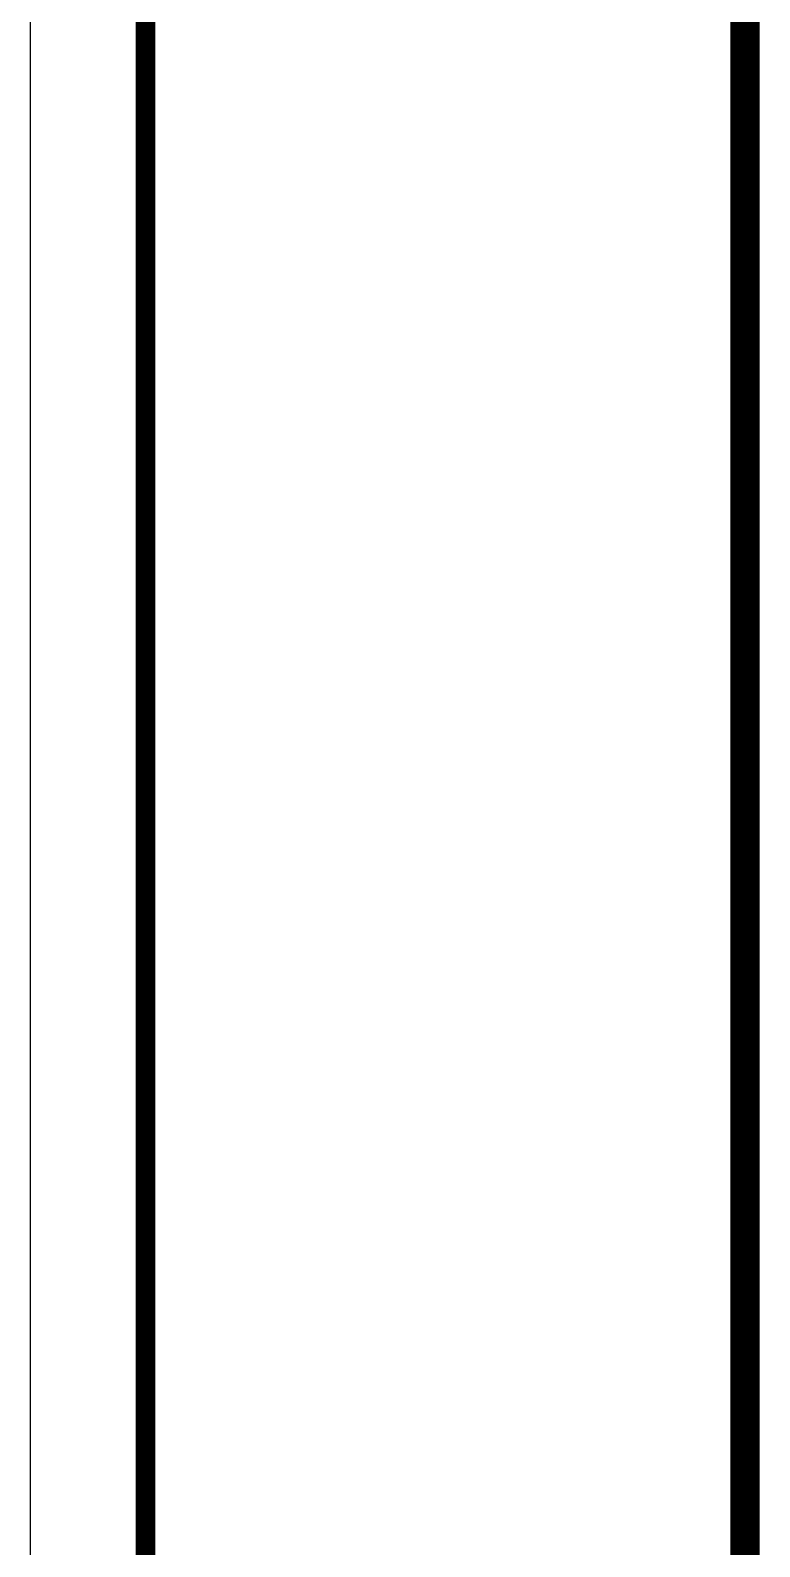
# Model space of a CAD drawing. Header units: millimetres. Extents: x 21 to 336, y 20 to 129.
# Drawn here: x 75 to 81.33, y 27.73 to 40.88 of the extents above; entities that cross this region are included whole.
import ezdxf

# ---------------------------------------------------------------- set-up
doc = ezdxf.new("R2010")
doc.units = ezdxf.units.MM
for name, color, linetype in [('BottomLayer', 5, 'Continuous'), ('KeepOutLayer', 6, 'Continuous'), ('Mechanical1', 6, 'Continuous'), ('TopLayer', 1, 'Continuous')]:
    doc.layers.add(name, color=color, linetype=linetype)

msp = doc.modelspace()

# ---------------------------------------------------------------- linework, layer by layer
at = {"layer": 'BottomLayer'}
msp.add_line((74.99999986, 68.9901465), (74.99999986, 26.00000134), dxfattribs=at)
at = {"layer": 'KeepOutLayer', "const_width": 0.16999966}
msp.add_lwpolyline([(76.00000039999999, 25.0000008), (76.00000039999999, 83.00000164)], dxfattribs=at)
at = {"layer": 'Mechanical1', "const_width": 0.254}
msp.add_lwpolyline([(81.20000016, 25.0000008), (81.20000016, 49.63234929999999)], dxfattribs=at)
at = {"layer": 'TopLayer'}
msp.add_line((74.99999986, 68.9901465), (74.99999986, 26.00000134), dxfattribs=at)

doc.saveas('drawing.dxf')
